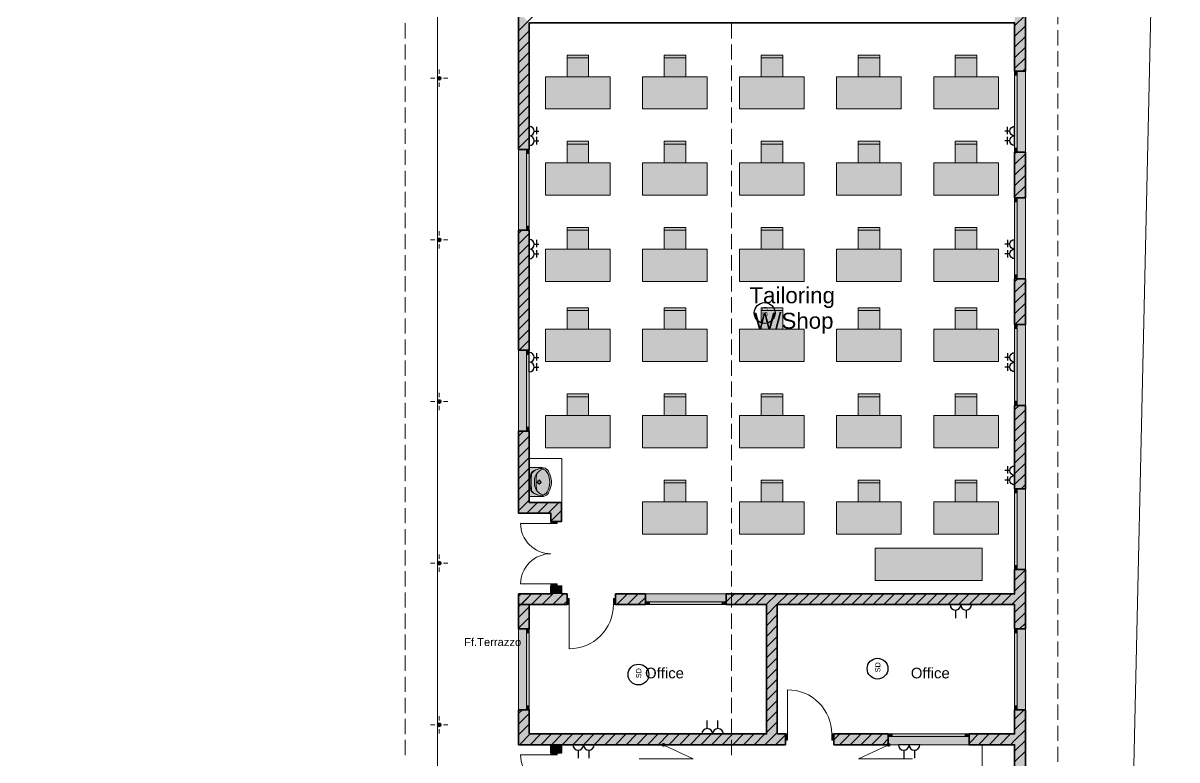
# Model space of a CAD drawing. Header units: millimetres. Extents: x -434067 to 834715, y -524312 to 693139.
# Drawn here: x 222497 to 243894, y 271187 to 284863 of the extents above; entities that cross this region are included whole.
import ezdxf

# ---------------------------------------------------------------- set-up
doc = ezdxf.new("R2010")
doc.units = ezdxf.units.MM
doc.layers.get('0').update_dxf_attribs({"color": 120})
for name, color, linetype in [('Labels', 7, 'Continuous'), ('lights', 1, 'Continuous'), ('PDF_2D Drafting - General', 7, 'Continuous')]:
    doc.layers.add(name, color=color, linetype=linetype)
for name, color, linetype, true_color in [('PDF_Annotation - Label', 7, 'Continuous', 0x80c2ff), ('PDF_Geometry', 7, 'Continuous', 0xff6600), ('PDF_Interior$-$Furniture$', 7, 'Continuous', 0x6a6a6a), ('PDF_Shell - Roof', 7, 'Continuous', 0xbf8080), ('PDF_Structural - Bearing', 7, 'Continuous', 0xffffff)]:
    doc.layers.add(name, color=color, linetype=linetype, true_color=true_color)
doc.styles.add('PDF Arial-BoldMT', font='arial.ttf')
doc.styles.add('PDF ArialMT', font='arial.ttf')
doc.styles.get("Standard").update_dxf_attribs({"font": 'arial.ttf'})

# ---------------------------------------------------------------- blocks, each defined once
blk = doc.blocks.new('SCKT')
at = {"layer": 'PDF_Geometry', "color": 1, "lineweight": 25}
for points in [[(-4, -604), (-4, 597)], [(298, 295), (594, 295)], [(446, 570), (446, 110)], [(298, -303), (594, -303)], [(399, -123), (399, -123)], [(446, -59), (446, -525)]]:
    blk.add_lwpolyline(points, dxfattribs=at)
blk.add_lwpolyline([(0, -598, 1), (0, 0, 1), (0, 598)], format="xyb", dxfattribs=at)
blk = doc.blocks.new('socket')
at = {"layer": 'lights'}
for p, q in [((-100, 100), (-252, 100)), ((0, -198), (0, 200)), ((-100, -98), (-250, -98))]:
    blk.add_line(p, q, dxfattribs=at)
for centre in [(0, 100), (0, -98)]:
    blk.add_arc(centre, 100, 90, 270, dxfattribs=at)
blk = doc.blocks.new('SD')
blk.add_circle((-8, 5), 100)
at = {"insert": (-43, 28), "char_height": 50, "attachment_point": 1}
blk.add_mtext_dynamic_manual_height_columns('SD', width=168.26, gutter_width=12.5, heights=[2.5], dxfattribs=at)

msp = doc.modelspace()

# ---------------------------------------------------------------- hatches: boundary and pattern name
at = {"layer": 'PDF_Interior$-$Furniture$', "true_color": 0xffffff, "transparency": 33554559}
msp.add_hatch(color=7, dxfattribs=at).paths.add_polyline_path([(232112, 276074), (232120, 276074), (232128, 276074), (232144, 276076), (232160, 276080), (232175, 276086), (232189, 276093), (232202, 276103), (232215, 276113), (232225, 276125), (232238, 276142), (232249, 276161), (232257, 276180), (232266, 276200), (232274, 276223), (232279, 276241), (232284, 276262), (232288, 276282), (232291, 276304), (232293, 276325), (232294, 276344), (232293, 276363), (232291, 276384), (232288, 276405), (232284, 276426), (232279, 276447), (232272, 276468), (232266, 276487), (232257, 276507), (232249, 276527), (232238, 276545), (232225, 276562), (232215, 276574), (232202, 276585), (232189, 276594), (232175, 276602), (232160, 276607), (232144, 276611), (232128, 276614), (232112, 276614), (231884, 276614), (231884, 276074)])
at = {"layer": 'PDF_Structural - Bearing', "transparency": 33554559}
for color, points in [(7, [(240883, 283968), (240883, 285967), (240933, 285967), (241083, 285967), (241083, 283968), (240933, 283968)]), (7, [(231884, 284868), (231884, 282518), (231834, 282518), (231684, 282518), (231684, 285068)]), (256, [(240883, 282468), (240883, 283968), (240933, 283968), (241083, 283968), (241083, 282468), (240933, 282468)]), (256, [(231884, 281018), (231834, 281018), (231684, 281018), (231684, 282518), (231834, 282518), (231884, 282518)]), (7, [(240883, 281618), (240883, 282468), (240933, 282468), (241083, 282468), (241083, 281618), (240933, 281618)]), (256, [(240883, 280118), (240883, 281618), (240933, 281618), (241083, 281618), (241083, 280118), (240933, 280118)]), (7, [(231684, 278789), (231684, 281018), (231834, 281018), (231884, 281018), (231884, 278789), (231834, 278789)]), (7, [(240883, 279268), (240883, 280118), (240933, 280118), (241083, 280118), (241083, 279268), (240933, 279268)]), (256, [(240883, 277768), (240883, 279268), (240933, 279268), (241083, 279268), (241083, 277768), (240933, 277768)]), (256, [(231884, 277289), (231834, 277289), (231684, 277289), (231684, 278789), (231834, 278789), (231884, 278789)]), (7, [(240883, 276219), (240883, 277768), (240933, 277768), (241083, 277768), (241083, 276219), (240933, 276219)]), (7, [(231684, 275764), (231684, 277289), (231834, 277289), (231884, 277289), (231884, 275964)]), (256, [(240883, 274719), (240883, 276219), (240933, 276219), (241083, 276219), (241083, 274719), (240933, 274719)]), (7, [(232484, 275964), (232484, 275614), (232399, 275614), (232284, 275614), (232284, 275764)]), (7, [(240883, 273619), (240883, 274719), (240933, 274719), (241083, 274719), (241083, 273619), (240933, 273619)]), (7, [(232399, 274414), (232484, 274414), (232484, 274269), (232284, 274269), (232284, 274414)]), (7, [(231684, 274269), (232584, 274269), (232584, 274184), (232584, 274069), (231884, 274069)]), (7, [(231884, 274069), (231884, 273619), (231834, 273619), (231684, 273619), (231684, 274269)]), (7, [(233484, 274269), (234039, 274269), (234039, 274119), (234039, 274069), (233484, 274069), (233484, 274184)]), (256, [(234039, 274069), (234039, 274119), (234039, 274269), (235538, 274269), (235538, 274119), (235538, 274069)]), (7, [(240883, 274269), (240883, 274069), (235538, 274069), (235538, 274119), (235538, 274269)]), (256, [(231884, 272119), (231834, 272119), (231684, 272119), (231684, 273619), (231834, 273619), (231884, 273619)]), (256, [(240883, 272119), (240883, 273619), (240933, 273619), (241083, 273619), (241083, 272119), (240933, 272119)]), (7, [(231684, 271469), (231684, 272119), (231834, 272119), (231884, 272119), (231884, 271669)]), (7, [(240883, 270569), (240883, 272119), (240933, 272119), (241083, 272119), (241083, 270569), (240933, 270569)]), (7, [(231684, 271469), (231884, 271669), (236633, 271669), (236633, 271554), (236633, 271469)]), (7, [(238540, 271669), (238540, 271619), (238540, 271469), (237533, 271469), (237533, 271554), (237533, 271669)]), (256, [(238540, 271669), (240040, 271669), (240040, 271619), (240040, 271469), (238540, 271469), (238540, 271619)]), (7, [(240040, 271619), (240040, 271669), (240883, 271669), (240883, 271469), (240040, 271469)]), (7, [(232484, 271469), (232484, 271319), (232399, 271319), (232284, 271319), (232284, 271469)])]:
    msp.add_hatch(color=color, dxfattribs=at).paths.add_polyline_path(points)
at = {"layer": 'PDF_Structural - Bearing', "true_color": 0xdad1ae, "transparency": 33554559}
for points in [[(230184, 283838), (230193, 283859), (230214, 283868), (230235, 283859), (230244, 283838), (230235, 283817), (230214, 283808), (230193, 283817)], [(230184, 280838), (230193, 280859), (230214, 280868), (230235, 280859), (230244, 280838), (230235, 280817), (230214, 280808), (230193, 280817)], [(230184, 277838), (230193, 277860), (230214, 277868), (230235, 277860), (230244, 277838), (230235, 277817), (230214, 277808), (230193, 277817)], [(230184, 274839), (230193, 274860), (230214, 274869), (230235, 274860), (230244, 274839), (230235, 274818), (230214, 274809), (230193, 274818)], [(230184, 271839), (230193, 271860), (230214, 271869), (230235, 271860), (230244, 271839), (230235, 271818), (230214, 271809), (230193, 271818)]]:
    msp.add_hatch(color=9, dxfattribs=at).paths.add_polyline_path(points)

# ---------------------------------------------------------------- linework, layer by layer
at = {"layer": 'PDF_2D Drafting - General', "color": 8, "lineweight": 15, "true_color": 0x7f7f7f}
for points in [[(142093, 226003), (142712, 308394), (243894, 306536), (242082, 226003)], [(231684, 295866), (230184, 295866), (230184, 263470), (228984, 263470), (228984, 260670)], [(232485, 275964), (232485, 276784), (231885, 276784)], [(240283, 263470), (240283, 271469)]]:
    msp.add_lwpolyline(points, dxfattribs=at)
at = {"layer": 'PDF_Annotation - Label', "lineweight": 18}
for points in [[(234392, 271458), (234923, 271207), (233923, 271207)], [(238523, 271458), (237992, 271207), (238992, 271207)]]:
    msp.add_lwpolyline(points, dxfattribs=at)
at = {"layer": 'PDF_Annotation - Label', "color": 161, "lineweight": 25, "true_color": 0x40a5ff}
for centre in [(234370, 271469), (238545, 271469)]:
    msp.add_circle(centre, 25, dxfattribs=at)
at = {"layer": 'PDF_Annotation - Label', "color": 7, "lineweight": 0}
for centre in [(234370, 271469), (238545, 271469)]:
    msp.add_circle(centre, 25, dxfattribs=at)
at = {"layer": 'PDF_Interior$-$Furniture$', "color": 104, "lineweight": 20, "true_color": 0x029e21}
for points in [[(232984, 283868), (232584, 283868), (232584, 284268), (232984, 284268)], [(234784, 283868), (234384, 283868), (234384, 284268), (234784, 284268)], [(236583, 283868), (236183, 283868), (236183, 284268), (236583, 284268)], [(238383, 283868), (237983, 283868), (237983, 284268), (238383, 284268)], [(240183, 283868), (239783, 283868), (239783, 284268), (240183, 284268)], [(232184, 283868), (233384, 283868), (233384, 283268), (232184, 283268)], [(233984, 283868), (235184, 283868), (235184, 283268), (233984, 283268)], [(235784, 283868), (236983, 283868), (236983, 283268), (235784, 283268)], [(237583, 283868), (238783, 283868), (238783, 283268), (237583, 283268)], [(239383, 283868), (240583, 283868), (240583, 283268), (239383, 283268)], [(232984, 282268), (232584, 282268), (232584, 282668), (232984, 282668)], [(234784, 282268), (234384, 282268), (234384, 282668), (234784, 282668)], [(236583, 282268), (236183, 282268), (236183, 282668), (236583, 282668)], [(238383, 282268), (237983, 282268), (237983, 282668), (238383, 282668)], [(240183, 282268), (239783, 282268), (239783, 282668), (240183, 282668)], [(232184, 282268), (233384, 282268), (233384, 281668), (232184, 281668)], [(233984, 282268), (235184, 282268), (235184, 281668), (233984, 281668)], [(235784, 282268), (236983, 282268), (236983, 281668), (235784, 281668)], [(237583, 282268), (238783, 282268), (238783, 281668), (237583, 281668)], [(239383, 282268), (240583, 282268), (240583, 281668), (239383, 281668)], [(232984, 280668), (232584, 280668), (232584, 281068), (232984, 281068)], [(234784, 280668), (234384, 280668), (234384, 281068), (234784, 281068)], [(236583, 280668), (236183, 280668), (236183, 281068), (236583, 281068)], [(238383, 280668), (237983, 280668), (237983, 281068), (238383, 281068)], [(240183, 280668), (239783, 280668), (239783, 281068), (240183, 281068)], [(232184, 280668), (233384, 280668), (233384, 280068), (232184, 280068)], [(233984, 280668), (235184, 280668), (235184, 280068), (233984, 280068)], [(235784, 280668), (236983, 280668), (236983, 280068), (235784, 280068)], [(237583, 280668), (238783, 280668), (238783, 280068), (237583, 280068)], [(239383, 280668), (240583, 280668), (240583, 280068), (239383, 280068)], [(232984, 279179), (232584, 279179), (232584, 279579), (232984, 279579)], [(234784, 279179), (234384, 279179), (234384, 279579), (234784, 279579)], [(236583, 279179), (236183, 279179), (236183, 279579), (236583, 279579)], [(238383, 279179), (237983, 279179), (237983, 279579), (238383, 279579)], [(240183, 279179), (239783, 279179), (239783, 279579), (240183, 279579)], [(232184, 279179), (233384, 279179), (233384, 278579), (232184, 278579)], [(233984, 279179), (235184, 279179), (235184, 278579), (233984, 278579)], [(235784, 279179), (236983, 279179), (236983, 278579), (235784, 278579)], [(237583, 279179), (238783, 279179), (238783, 278579), (237583, 278579)], [(239383, 279179), (240583, 279179), (240583, 278579), (239383, 278579)], [(232984, 277579), (232584, 277579), (232584, 277979), (232984, 277979)], [(234784, 277579), (234384, 277579), (234384, 277979), (234784, 277979)], [(236583, 277579), (236183, 277579), (236183, 277979), (236583, 277979)], [(238383, 277579), (237983, 277579), (237983, 277979), (238383, 277979)], [(240183, 277579), (239783, 277579), (239783, 277979), (240183, 277979)], [(232184, 277579), (233384, 277579), (233384, 276979), (232184, 276979)], [(233984, 277579), (235184, 277579), (235184, 276979), (233984, 276979)], [(235784, 277579), (236983, 277579), (236983, 276979), (235784, 276979)], [(237583, 277579), (238783, 277579), (238783, 276979), (237583, 276979)], [(239383, 277579), (240583, 277579), (240583, 276979), (239383, 276979)], [(234784, 275979), (234384, 275979), (234384, 276379), (234784, 276379)], [(236583, 275979), (236183, 275979), (236183, 276379), (236583, 276379)], [(238383, 275979), (237983, 275979), (237983, 276379), (238383, 276379)], [(240183, 275979), (239783, 275979), (239783, 276379), (240183, 276379)], [(233984, 275979), (235184, 275979), (235184, 275379), (233984, 275379)], [(235784, 275979), (236983, 275979), (236983, 275379), (235784, 275379)], [(237583, 275979), (238783, 275979), (238783, 275379), (237583, 275379)], [(239383, 275979), (240583, 275979), (240583, 275379), (239383, 275379)], [(238301, 274519), (238301, 275118), (240283, 275118), (240283, 274519)]]:
    msp.add_lwpolyline(points, close=True, dxfattribs=at)
for points in [[(232984, 284218), (232584, 284218)], [(234784, 284218), (234384, 284218)], [(236583, 284218), (236183, 284218)], [(238383, 284218), (237983, 284218)], [(240183, 284218), (239783, 284218)], [(232984, 282618), (232584, 282618)], [(234784, 282618), (234384, 282618)], [(236583, 282618), (236183, 282618)], [(238383, 282618), (237983, 282618)], [(240183, 282618), (239783, 282618)], [(232984, 281018), (232584, 281018)], [(234784, 281018), (234384, 281018)], [(236583, 281018), (236183, 281018)], [(238383, 281018), (237983, 281018)], [(240183, 281018), (239783, 281018)], [(232984, 279529), (232584, 279529)], [(234784, 279529), (234384, 279529)], [(236583, 279529), (236183, 279529)], [(238383, 279529), (237983, 279529)], [(240183, 279529), (239783, 279529)], [(232984, 277929), (232584, 277929)], [(234784, 277929), (234384, 277929)], [(236583, 277929), (236183, 277929)], [(238383, 277929), (237983, 277929)], [(240183, 277929), (239783, 277929)], [(234784, 276329), (234384, 276329)], [(236583, 276329), (236183, 276329)], [(238383, 276329), (237983, 276329)], [(240183, 276329), (239783, 276329)]]:
    msp.add_lwpolyline(points, dxfattribs=at)
at = {"layer": 'PDF_Interior$-$Furniture$', "lineweight": 20}
for points in [[(232112, 276074), (231884, 276074), (231884, 276614), (232112, 276614)], [(231884, 276429), (231884, 276259)], [(232022, 276344), (232051, 276344)], [(232067, 276389), (232067, 276360)], [(232067, 276327), (232067, 276298)], [(232084, 276344), (232113, 276344)]]:
    msp.add_lwpolyline(points, dxfattribs=at)
for points in [[(231895, 276338, 0.054768), (231911, 276190, 0.166691), (231927, 276165, 0.173591), (232142, 276088, -0.183131), (231942, 276164, -0.175525), (231927, 276192, -0.032504), (231916, 276344, -0.033343), (231927, 276496, -0.177986), (231942, 276524, -0.182388), (232144, 276600, 0.172926), (231927, 276523, 0.17004), (231912, 276498, 0.055953), (231895, 276349)], [(232126, 276581, 0.157603), (232013, 276487, 0.136832), (231978, 276363, 0.018208), (231979, 276344, 0.018208), (231978, 276324, 0.136834), (232013, 276200, 0.156998), (232126, 276107)], [(232021, 276495, 0.038303), (232010, 276344, 0.039065), (232021, 276193)], [(232118, 276074, 0.226618), (232225, 276125, 0.048234), (232249, 276161, 0.097124), (232293, 276325, 0.018671), (232294, 276344, 0.018671), (232293, 276363, 0.097123), (232249, 276527, 0.049721), (232225, 276562, 0.227505), (232118, 276614)], [(232132, 276107, 0.219494), (232193, 276135, 0.129368), (232255, 276270, 0.060231), (232264, 276344, 0.060107), (232255, 276418, 0.12936), (232193, 276553, 0.218079), (232132, 276581)]]:
    msp.add_lwpolyline(points, format="xyb", dxfattribs=at)
for radius in [34.9, 25]:
    msp.add_circle((232067, 276344), radius, dxfattribs=at)
for points in [[(232112, 276614), (232114, 276614), (232116, 276614), (232118, 276614)], [(232126, 276581), (232128, 276581), (232130, 276581), (232132, 276581)], [(232142, 276600), (232144, 276600), (232146, 276600), (232148, 276600)], [(232144, 276600), (232145, 276600), (232146, 276600), (232148, 276600)], [(231895, 276344), (231895, 276345), (231895, 276347), (231895, 276349)], [(231895, 276338), (231895, 276340), (231895, 276342), (231895, 276344)], [(232118, 276074), (232116, 276074), (232114, 276074), (232112, 276074)], [(232132, 276107), (232130, 276107), (232128, 276107), (232126, 276107)], [(232147, 276088), (232146, 276088), (232144, 276088), (232142, 276088)], [(232147, 276088), (232146, 276088), (232145, 276088), (232144, 276088)]]:
    msp.add_open_spline(points, degree=3, dxfattribs=at)
at = {"layer": 'PDF_Interior$-$Furniture$', "color": 7, "lineweight": 0, "true_color": 0xffffff, "transparency": 33554559}
for points in [[(232984, 283868), (232584, 283868), (232984, 284268), (232584, 284268)], [(234784, 283868), (234384, 283868), (234784, 284268), (234384, 284268)], [(236583, 283868), (236183, 283868), (236583, 284268), (236183, 284268)], [(238383, 283868), (237983, 283868), (238383, 284268), (237983, 284268)], [(240183, 283868), (239783, 283868), (240183, 284268), (239783, 284268)], [(232184, 283868), (233384, 283868), (232184, 283268), (233384, 283268)], [(233984, 283868), (235184, 283868), (233984, 283268), (235184, 283268)], [(235783, 283868), (236983, 283868), (235783, 283268), (236983, 283268)], [(237583, 283868), (238783, 283868), (237583, 283268), (238783, 283268)], [(239383, 283868), (240583, 283868), (239383, 283268), (240583, 283268)], [(232984, 282268), (232584, 282268), (232984, 282668), (232584, 282668)], [(234784, 282268), (234384, 282268), (234784, 282668), (234384, 282668)], [(236583, 282268), (236183, 282268), (236583, 282668), (236183, 282668)], [(238383, 282268), (237983, 282268), (238383, 282668), (237983, 282668)], [(240183, 282268), (239783, 282268), (240183, 282668), (239783, 282668)], [(232184, 282268), (233384, 282268), (232184, 281668), (233384, 281668)], [(233984, 282268), (235184, 282268), (233984, 281668), (235184, 281668)], [(235783, 282268), (236983, 282268), (235783, 281668), (236983, 281668)], [(237583, 282268), (238783, 282268), (237583, 281668), (238783, 281668)], [(239383, 282268), (240583, 282268), (239383, 281668), (240583, 281668)], [(232984, 280668), (232584, 280668), (232984, 281068), (232584, 281068)], [(234784, 280668), (234384, 280668), (234784, 281068), (234384, 281068)], [(236583, 280668), (236183, 280668), (236583, 281068), (236183, 281068)], [(238383, 280668), (237983, 280668), (238383, 281068), (237983, 281068)], [(240183, 280668), (239783, 280668), (240183, 281068), (239783, 281068)], [(232184, 280668), (233384, 280668), (232184, 280068), (233384, 280068)], [(233984, 280668), (235184, 280668), (233984, 280068), (235184, 280068)], [(235783, 280668), (236983, 280668), (235783, 280068), (236983, 280068)], [(237583, 280668), (238783, 280668), (237583, 280068), (238783, 280068)], [(239383, 280668), (240583, 280668), (239383, 280068), (240583, 280068)], [(232984, 279179), (232584, 279179), (232984, 279579), (232584, 279579)], [(234784, 279179), (234384, 279179), (234784, 279579), (234384, 279579)], [(236583, 279179), (236183, 279179), (236583, 279579), (236183, 279579)], [(238383, 279179), (237983, 279179), (238383, 279579), (237983, 279579)], [(240183, 279179), (239783, 279179), (240183, 279579), (239783, 279579)], [(232184, 279179), (233384, 279179), (232184, 278579), (233384, 278579)], [(233984, 279179), (235184, 279179), (233984, 278579), (235184, 278579)], [(235783, 279179), (236983, 279179), (235783, 278579), (236983, 278579)], [(237583, 279179), (238783, 279179), (237583, 278579), (238783, 278579)], [(239383, 279179), (240583, 279179), (239383, 278579), (240583, 278579)], [(232984, 277579), (232584, 277579), (232984, 277979), (232584, 277979)], [(234784, 277579), (234384, 277579), (234784, 277979), (234384, 277979)], [(236583, 277579), (236183, 277579), (236583, 277979), (236183, 277979)], [(238383, 277579), (237983, 277579), (238383, 277979), (237983, 277979)], [(240183, 277579), (239783, 277579), (240183, 277979), (239783, 277979)], [(232184, 277579), (233384, 277579), (232184, 276979), (233384, 276979)], [(233984, 277579), (235184, 277579), (233984, 276979), (235184, 276979)], [(235783, 277579), (236983, 277579), (235783, 276979), (236983, 276979)], [(237583, 277579), (238783, 277579), (237583, 276979), (238783, 276979)], [(239383, 277579), (240583, 277579), (239383, 276979), (240583, 276979)], [(234784, 275979), (234384, 275979), (234784, 276379), (234384, 276379)], [(236583, 275979), (236183, 275979), (236583, 276379), (236183, 276379)], [(238383, 275979), (237983, 275979), (238383, 276379), (237983, 276379)], [(240183, 275979), (239783, 275979), (240183, 276379), (239783, 276379)], [(233984, 275979), (235184, 275979), (233984, 275379), (235184, 275379)], [(235783, 275979), (236983, 275979), (235783, 275379), (236983, 275379)], [(237583, 275979), (238783, 275979), (237583, 275379), (238783, 275379)], [(239383, 275979), (240583, 275979), (239383, 275379), (240583, 275379)], [(238301, 274519), (238301, 275118), (240283, 274519), (240283, 275118)]]:
    msp.add_solid(points, dxfattribs=at)
at = {"layer": 'PDF_Shell - Roof', "lineweight": 13}
for points in [[(241683, 285122), (241683, 284840)], [(229584, 284576), (229584, 284858)], [(235634, 284576), (235634, 284858)], [(241683, 284731), (241683, 284449)], [(229584, 284185), (229584, 284467)], [(235634, 284185), (235634, 284467)], [(241683, 284340), (241683, 284058)], [(229584, 283794), (229584, 284076)], [(235634, 283794), (235634, 284076)], [(241683, 283949), (241683, 283666)], [(229584, 283403), (229584, 283685)], [(235634, 283403), (235634, 283685)], [(241683, 283557), (241683, 283275)], [(229584, 283011), (229584, 283294)], [(235634, 283011), (235634, 283294)], [(241683, 283166), (241683, 282884)], [(229584, 282620), (229584, 282902)], [(235634, 282620), (235634, 282902)], [(241683, 282775), (241683, 282493)], [(229584, 282229), (229584, 282511)], [(235634, 282229), (235634, 282511)], [(241683, 282384), (241683, 282102)], [(229584, 281838), (229584, 282120)], [(235634, 281838), (235634, 282120)], [(241683, 281993), (241683, 281711)], [(229584, 281447), (229584, 281729)], [(235634, 281447), (235634, 281729)], [(241683, 281602), (241683, 281319)], [(229584, 281056), (229584, 281338)], [(235634, 281056), (235634, 281338)], [(241683, 281210), (241683, 280928)], [(229584, 280664), (229584, 280947)], [(235634, 280664), (235634, 280947)], [(241683, 280819), (241683, 280537)], [(229584, 280273), (229584, 280555)], [(235634, 280273), (235634, 280555)], [(241683, 280428), (241683, 280146)], [(229584, 279882), (229584, 280164)], [(235634, 279882), (235634, 280164)], [(241683, 280037), (241683, 279755)], [(229584, 279491), (229584, 279773)], [(235634, 279491), (235634, 279773)], [(241683, 279646), (241683, 279363)], [(229584, 279100), (229584, 279382)], [(235634, 279100), (235634, 279382)], [(241683, 279254), (241683, 278972)], [(229584, 278708), (229584, 278991)], [(235634, 278708), (235634, 278991)], [(241683, 278863), (241683, 278581)], [(229584, 278317), (229584, 278599)], [(235634, 278317), (235634, 278599)], [(241683, 278472), (241683, 278190)], [(229584, 277926), (229584, 278208)], [(235634, 277926), (235634, 278208)], [(241683, 278081), (241683, 277799)], [(229584, 277535), (229584, 277817)], [(235634, 277535), (235634, 277817)], [(241683, 277690), (241683, 277408)], [(229584, 277144), (229584, 277426)], [(235634, 277144), (235634, 277426)], [(241683, 277299), (241683, 277016)], [(229584, 276753), (229584, 277035)], [(235634, 276753), (235634, 277035)], [(241683, 276907), (241683, 276625)], [(229584, 276361), (229584, 276644)], [(235634, 276361), (235634, 276644)], [(241683, 276516), (241683, 276234)], [(229584, 275970), (229584, 276252)], [(235634, 275970), (235634, 276252)], [(241683, 276125), (241683, 275843)], [(229584, 275579), (229584, 275861)], [(235634, 275579), (235634, 275861)], [(241683, 275734), (241683, 275452)], [(229584, 275188), (229584, 275470)], [(235634, 275188), (235634, 275470)], [(241683, 275343), (241683, 275060)], [(229584, 274797), (229584, 275079)], [(235634, 274797), (235634, 275079)], [(241683, 274951), (241683, 274669)], [(229584, 274405), (229584, 274688)], [(235634, 274405), (235634, 274688)], [(241683, 274560), (241683, 274278)], [(229584, 274014), (229584, 274296)], [(235634, 274014), (235634, 274296)], [(241683, 274169), (241683, 273887)], [(229584, 273623), (229584, 273905)], [(235634, 273623), (235634, 273905)], [(241683, 273778), (241683, 273496)], [(229584, 273232), (229584, 273514)], [(235634, 273232), (235634, 273514)], [(241683, 273387), (241683, 273105)], [(229584, 272841), (229584, 273123)], [(235634, 272841), (235634, 273123)], [(241683, 272996), (241683, 272713)], [(229584, 272450), (229584, 272732)], [(235634, 272450), (235634, 272732)], [(241683, 272604), (241683, 272322)], [(229584, 272058), (229584, 272340)], [(235634, 272058), (235634, 272340)], [(241683, 272213), (241683, 271931)], [(229584, 271667), (229584, 271949)], [(235634, 271667), (235634, 271949)], [(241683, 271822), (241683, 271540)], [(229584, 271276), (229584, 271558)], [(235634, 271276), (235634, 271558)], [(241683, 271431), (241683, 271149)]]:
    msp.add_lwpolyline(points, dxfattribs=at)
at = {"layer": 'PDF_Structural - Bearing', "color": 7, "lineweight": 35}
for points in [[(231834, 285268), (231884, 285268), (231884, 285068), (240883, 285068), (240883, 285967), (240933, 285967), (241083, 285967), (241083, 283968), (240933, 283968), (240883, 283968), (240883, 284868), (231884, 284868), (231884, 282518), (231834, 282518)], [(231884, 282518), (231834, 282518), (231684, 282518), (231684, 285068), (231684, 285268), (231834, 285268), (231884, 285268)], [(240883, 283968), (240933, 283968)], [(240883, 282468), (240933, 282468)], [(240883, 281618), (240933, 281618)], [(231884, 281018), (231834, 281018)], [(240883, 280118), (240933, 280118)], [(240883, 279268), (240933, 279268)], [(231884, 278789), (231834, 278789)], [(240883, 277768), (240933, 277768)], [(231884, 277289), (231834, 277289)], [(240883, 276219), (240933, 276219)], [(232284, 275614), (232284, 275651), (232284, 275614), (232399, 275614), (232484, 275614), (232484, 275651), (232484, 275614)], [(231884, 272119), (231834, 272119), (231684, 272119), (231684, 271469), (236633, 271469), (236633, 271554), (236633, 271669), (236483, 271669), (236483, 274069), (240883, 274069), (240883, 273619), (240933, 273619), (241083, 273619), (241083, 274719), (240933, 274719), (240883, 274719), (240883, 274269), (235538, 274269), (235538, 274119), (235538, 274069), (236283, 274069), (236283, 271669), (231884, 271669), (231884, 272119), (231834, 272119)], [(240883, 274719), (240933, 274719)], [(232284, 274414), (232284, 274377), (232284, 274414), (232399, 274414), (232484, 274414), (232484, 274377), (232484, 274414)], [(232284, 274269), (231684, 274269)], [(232584, 274069), (232547, 274069), (232584, 274069), (232584, 274184), (232584, 274269), (232547, 274269), (232584, 274269)], [(233484, 274069), (233484, 274184), (233484, 274069), (233521, 274069), (233484, 274069), (234039, 274069), (234039, 274119), (234039, 274269), (233484, 274269), (233484, 274184), (233484, 274269), (233521, 274269), (233484, 274269)], [(234039, 274069), (234039, 274119)], [(235538, 274069), (235538, 274119)], [(231684, 274069), (232484, 274069)], [(231884, 273619), (231834, 273619)], [(240883, 273619), (240933, 273619)], [(240883, 272119), (240933, 272119)], [(236633, 271669), (236596, 271669), (236633, 271669), (236633, 271554), (236633, 271469), (236596, 271469), (236633, 271469)], [(237533, 271669), (237533, 271554), (237533, 271669), (237570, 271669), (237533, 271669), (238540, 271669), (238540, 271619), (238540, 271469), (237533, 271469), (237533, 271554), (237533, 271469), (237570, 271469), (237533, 271469)], [(238540, 271669), (238540, 271619)], [(240040, 271669), (240040, 271619)], [(232484, 271319), (232399, 271319), (232484, 271319), (232484, 271356), (232484, 271319), (232484, 271469), (232284, 271469), (232284, 271319), (232399, 271319), (232284, 271319), (232284, 271356), (232284, 271319)]]:
    msp.add_lwpolyline(points, dxfattribs=at)
at = {"layer": 'PDF_Structural - Bearing', "lineweight": 0}
for points in [[(232035, 285068), (231859, 284892), (231684, 284717)], [(241083, 285010), (240883, 284810)], [(241083, 284812), (240883, 284612)], [(231884, 284719), (231684, 284519)], [(241083, 284614), (240883, 284414)], [(231884, 284521), (231684, 284321)], [(241083, 284416), (240883, 284216)], [(231884, 284323), (231684, 284123)], [(241083, 284218), (240883, 284018)], [(231884, 284125), (231684, 283925)], [(241083, 284020), (241031, 283968)], [(231884, 283927), (231684, 283727)], [(231884, 283729), (231684, 283529)], [(231884, 283531), (231684, 283331)], [(231884, 283333), (231684, 283133)], [(231884, 283135), (231684, 282935)], [(231884, 282937), (231684, 282737)], [(231884, 282739), (231684, 282539)], [(231884, 282541), (231861, 282518)], [(240917, 282468), (240883, 282434)], [(241083, 282436), (240883, 282236)], [(241083, 282238), (240883, 282038)], [(241083, 282040), (240883, 281840)], [(241083, 281842), (240883, 281642)], [(241083, 281644), (241057, 281618)], [(231746, 281018), (231684, 280956)], [(231884, 280957), (231684, 280757)], [(231884, 280759), (231684, 280559)], [(231884, 280562), (231684, 280362)], [(231884, 280364), (231684, 280164)], [(231884, 280166), (231684, 279966)], [(240943, 280118), (240883, 280058)], [(231884, 279968), (231684, 279768)], [(241083, 280060), (240883, 279860)], [(231884, 279770), (231684, 279570)], [(241083, 279862), (240883, 279662)], [(241083, 279664), (240883, 279464)], [(231884, 279572), (231684, 279372)], [(241083, 279466), (240885, 279268)], [(231884, 279374), (231684, 279174)], [(231884, 279176), (231684, 278976)], [(231884, 278978), (231695, 278789)], [(240969, 277768), (240883, 277683)], [(241083, 277685), (240883, 277485)], [(241083, 277487), (240883, 277287)], [(231779, 277289), (231684, 277194)], [(231884, 277196), (231684, 276996)], [(241083, 277289), (240883, 277089)], [(231884, 276998), (231684, 276798)], [(241083, 277091), (240883, 276891)], [(241083, 276893), (240883, 276693)], [(231884, 276800), (231684, 276600)], [(241083, 276695), (240883, 276495)], [(231884, 276602), (231684, 276402)], [(241083, 276497), (240883, 276297)], [(231884, 276404), (231684, 276204)], [(241083, 276299), (241003, 276219)], [(231884, 276206), (231684, 276006)], [(231884, 276008), (231684, 275808)], [(232038, 275964), (231838, 275764)], [(232236, 275964), (232036, 275764)], [(232434, 275964), (232234, 275764)], [(232484, 275816), (232284, 275616)], [(232484, 275618), (232480, 275614)], [(240889, 274719), (240883, 274713)], [(241083, 274715), (240883, 274515)], [(232468, 274414), (232322, 274269), (232122, 274069), (232303, 274250)], [(241083, 274319), (240883, 274119), (240833, 274069)], [(241083, 274517), (240883, 274317)], [(231726, 274069), (231926, 274269), (231805, 274148), (231684, 274027)], [(232520, 274269), (232320, 274069), (232402, 274151)], [(232584, 274135), (232518, 274069)], [(233510, 274269), (233484, 274243)], [(233708, 274269), (233508, 274069)], [(233906, 274269), (233706, 274069)], [(234039, 274204), (233904, 274069)], [(235687, 274269), (235538, 274120)], [(235885, 274269), (235686, 274069)], [(236083, 274269), (235884, 274069)], [(236282, 274269), (236082, 274069)], [(236479, 274269), (236279, 274069)], [(236677, 274269), (236477, 274069), (236283, 273875)], [(236875, 274269), (236675, 274069)], [(237073, 274269), (236873, 274069)], [(237271, 274269), (237071, 274069)], [(237469, 274269), (237269, 274069)], [(237667, 274269), (237467, 274069)], [(237865, 274269), (237665, 274069)], [(238063, 274269), (237863, 274069)], [(238261, 274269), (238061, 274069)], [(238459, 274269), (238259, 274069)], [(238657, 274269), (238457, 274069)], [(238855, 274269), (238655, 274069)], [(239053, 274269), (238853, 274069)], [(239251, 274269), (239051, 274069)], [(239449, 274269), (239249, 274069)], [(239647, 274269), (239447, 274069)], [(239845, 274269), (239645, 274069)], [(240043, 274269), (239843, 274069)], [(240241, 274269), (240041, 274069)], [(240439, 274269), (240239, 274069)], [(240637, 274269), (240437, 274069)], [(240835, 274269), (240635, 274069)], [(241083, 274121), (240883, 273921)], [(231884, 274029), (231684, 273829)], [(241083, 273923), (240883, 273723)], [(231884, 273831), (231684, 273631)], [(236283, 273677), (236483, 273877)], [(236283, 273479), (236483, 273679)], [(241083, 273725), (240977, 273619)], [(231884, 273633), (231870, 273619)], [(236283, 273281), (236483, 273481)], [(236283, 273083), (236483, 273283)], [(236283, 272885), (236483, 273085)], [(236283, 272687), (236483, 272887)], [(236283, 272489), (236483, 272689)], [(236283, 272291), (236483, 272491)], [(236283, 272093), (236483, 272293)], [(231756, 272119), (231684, 272047)], [(231884, 272049), (231684, 271849)], [(236283, 271895), (236483, 272095)], [(241061, 272119), (240883, 271942)], [(231884, 271851), (231684, 271651)], [(236283, 271697), (236483, 271897)], [(241083, 271944), (240883, 271744)], [(231900, 271669), (231700, 271469)], [(232098, 271669), (231898, 271469)], [(232296, 271669), (232096, 271469)], [(232494, 271669), (232294, 271469), (232284, 271459)], [(232692, 271669), (232492, 271469)], [(232890, 271669), (232690, 271469)], [(233088, 271669), (232888, 271469)], [(233286, 271669), (233086, 271469)], [(233484, 271669), (233284, 271469)], [(233682, 271669), (233482, 271469)], [(233880, 271669), (233680, 271469)], [(234078, 271669), (233878, 271469)], [(234276, 271669), (234076, 271469)], [(234474, 271669), (234274, 271469)], [(234672, 271669), (234472, 271469)], [(234870, 271669), (234670, 271469)], [(235068, 271669), (234868, 271469)], [(235265, 271669), (235065, 271469)], [(235463, 271669), (235263, 271469)], [(235661, 271669), (235461, 271469)], [(235859, 271669), (235659, 271469)], [(236057, 271669), (235857, 271469)], [(236255, 271669), (236055, 271469)], [(236483, 271699), (236453, 271669), (236253, 271469)], [(236633, 271651), (236451, 271469)], [(237641, 271669), (237533, 271561)], [(237839, 271669), (237639, 271469)], [(238037, 271669), (237837, 271469)], [(238235, 271669), (238035, 271469)], [(238433, 271669), (238233, 271469)], [(238540, 271578), (238431, 271469)], [(240215, 271669), (240040, 271494)], [(240413, 271669), (240213, 271469)], [(240611, 271669), (240411, 271469)], [(240809, 271669), (240609, 271469)], [(241083, 271746), (240883, 271546), (240807, 271469)], [(241083, 271548), (240883, 271348)], [(232484, 271461), (232342, 271319)], [(241083, 271350), (240883, 271150)]]:
    msp.add_lwpolyline(points, dxfattribs=at)
at = {"layer": 'PDF_Structural - Bearing', "color": 1, "lineweight": 0}
for points in [[(230214, 283918), (230214, 283998)], [(230134, 283838), (230054, 283838)], [(230214, 283838), (230214, 283838)], [(230214, 283758), (230214, 283678)], [(230294, 283838), (230374, 283838)], [(230214, 280918), (230214, 280998)], [(230134, 280838), (230054, 280838)], [(230214, 280838), (230214, 280838)], [(230214, 280758), (230214, 280678)], [(230294, 280838), (230374, 280838)], [(230214, 277918), (230214, 277998)], [(230134, 277838), (230054, 277838)], [(230214, 277838), (230214, 277838)], [(230214, 277758), (230214, 277678)], [(230294, 277838), (230374, 277838)], [(230214, 274919), (230214, 274999)], [(230134, 274839), (230054, 274839)], [(230214, 274839), (230214, 274839)], [(230214, 274759), (230214, 274679)], [(230294, 274839), (230374, 274839)], [(230214, 271919), (230214, 271999)], [(230134, 271839), (230054, 271839)], [(230214, 271839), (230214, 271839)], [(230214, 271759), (230214, 271679)], [(230294, 271839), (230374, 271839)]]:
    msp.add_lwpolyline(points, dxfattribs=at)
at = {"layer": 'PDF_Structural - Bearing', "color": 30, "lineweight": 18, "true_color": 0xff6600}
for points in [[(240883, 283968), (240883, 282468)], [(241083, 283968), (241083, 282468)], [(240883, 283893), (240883, 282543)], [(240933, 282543), (240933, 283893)], [(231684, 282518), (231684, 281018)], [(231884, 282518), (231884, 281018)], [(231834, 281093), (231834, 282443)], [(231884, 282443), (231884, 281093)], [(240883, 281618), (240883, 280118)], [(241083, 281618), (241083, 280118)], [(240883, 281543), (240883, 280193)], [(240933, 280193), (240933, 281543)], [(240883, 279268), (240883, 277768)], [(241083, 279268), (241083, 277768)], [(240883, 279193), (240883, 277843)], [(240933, 277843), (240933, 279193)], [(231684, 278789), (231684, 277289)], [(231834, 277364), (231834, 278714)], [(231884, 278789), (231884, 277289)], [(231884, 278714), (231884, 277364)], [(240883, 276219), (240883, 274719)], [(240883, 276144), (240883, 274794)], [(240933, 274794), (240933, 276144)], [(241083, 276219), (241083, 274719)], [(235538, 274269), (234039, 274269)], [(234114, 274119), (235463, 274119)], [(235538, 274069), (234039, 274069)], [(235463, 274069), (234114, 274069)], [(231684, 273619), (231684, 272119)], [(231834, 272194), (231834, 273544)], [(231884, 273619), (231884, 272119)], [(231884, 273544), (231884, 272194)], [(240883, 273619), (240883, 272119)], [(240883, 273544), (240883, 272194)], [(240933, 272194), (240933, 273544)], [(241083, 273619), (241083, 272119)], [(240040, 271669), (238540, 271669)], [(239965, 271669), (238615, 271669)], [(238615, 271619), (239965, 271619)], [(240040, 271469), (238540, 271469)]]:
    msp.add_lwpolyline(points, dxfattribs=at)
at = {"layer": 'PDF_Structural - Bearing', "color": 30, "lineweight": 20, "true_color": 0xff6600}
for points in [[(240883, 283968), (240883, 283893), (240933, 283893), (240933, 283968)], [(231884, 282518), (231884, 282443), (231834, 282443), (231834, 282518)], [(240933, 282468), (240933, 282543), (240883, 282543), (240883, 282468)], [(240883, 281618), (240883, 281543), (240933, 281543), (240933, 281618)], [(231834, 281018), (231834, 281093), (231884, 281093), (231884, 281018)], [(240933, 280118), (240933, 280193), (240883, 280193), (240883, 280118)], [(240883, 279268), (240883, 279193), (240933, 279193), (240933, 279268)], [(231884, 278789), (231884, 278714), (231834, 278714), (231834, 278789)], [(240933, 277768), (240933, 277843), (240883, 277843), (240883, 277768)], [(231834, 277289), (231834, 277364), (231884, 277364), (231884, 277289)], [(240883, 276219), (240883, 276144), (240933, 276144), (240933, 276219)], [(240933, 274719), (240933, 274794), (240883, 274794), (240883, 274719)], [(234039, 274119), (234114, 274119), (234114, 274069), (234039, 274069)], [(235538, 274069), (235463, 274069), (235463, 274119), (235538, 274119)], [(231884, 273619), (231884, 273544), (231834, 273544), (231834, 273619)], [(240883, 273619), (240883, 273544), (240933, 273544), (240933, 273619)], [(231834, 272119), (231834, 272194), (231884, 272194), (231884, 272119)], [(240933, 272119), (240933, 272194), (240883, 272194), (240883, 272119)], [(238540, 271619), (238615, 271619), (238615, 271669), (238540, 271669)], [(240040, 271669), (239965, 271669), (239965, 271619), (240040, 271619)]]:
    msp.add_lwpolyline(points, dxfattribs=at)
at = {"layer": 'PDF_Structural - Bearing', "color": 14, "lineweight": 35, "true_color": 0xa80f02}
for points in [[(230214, 283868, 0.4123), (230184, 283838, 0.412286), (230214, 283808, 0.412338), (230244, 283838, 0.412352)], [(230214, 280868, 0.4123), (230184, 280838, 0.412286), (230214, 280808, 0.412338), (230244, 280838, 0.412352)], [(230214, 277868, 0.412286), (230184, 277838, 0.4123), (230214, 277808, 0.412352), (230244, 277838, 0.412338)], [(230214, 274869, 0.412288), (230184, 274839, 0.41227), (230214, 274809, 0.412322), (230244, 274839, 0.41234)], [(230214, 271869, 0.412274), (230184, 271839, 0.412301), (230214, 271809, 0.412353), (230244, 271839, 0.412326)]]:
    msp.add_lwpolyline(points, format="xyb", close=True, dxfattribs=at)
at = {"layer": 'PDF_Structural - Bearing', "color": 7, "lineweight": 35}
for points in [[(241083, 281618), (240933, 281618), (240883, 281618), (240883, 282468), (240933, 282468), (241083, 282468)], [(231684, 281018), (231834, 281018), (231884, 281018), (231884, 278789), (231834, 278789), (231684, 278789)], [(241083, 280118), (240933, 280118), (240883, 280118), (240883, 279268), (240933, 279268), (241083, 279268)], [(241083, 276219), (240933, 276219), (240883, 276219), (240883, 277768), (240933, 277768), (241083, 277768)], [(232399, 275614), (232484, 275614), (232484, 275964), (231884, 275964), (231884, 277289), (231834, 277289), (231684, 277289), (231684, 275764), (232284, 275764), (232284, 275614)], [(232484, 274269), (232484, 274414), (232399, 274414), (232284, 274414), (232284, 274269), (231684, 274269), (231684, 273619), (231834, 273619), (231884, 273619), (231884, 274069), (232584, 274069), (232584, 274184), (232584, 274269)], [(241083, 272119), (240933, 272119), (240883, 272119), (240883, 271669), (240040, 271669), (240040, 271619), (240040, 271469), (240883, 271469), (240883, 270569), (240933, 270569), (241083, 270569)]]:
    msp.add_lwpolyline(points, close=True, dxfattribs=at)
at = {"layer": 'PDF_Structural - Bearing', "color": 30, "lineweight": 20, "true_color": 0xff6600}
for points in [[(232284, 275614), (232284, 275574), (232399, 275574), (232399, 275614)], [(232399, 274414), (232399, 274454), (232284, 274454), (232284, 274414)], [(232584, 274069), (232624, 274069), (232624, 274184), (232584, 274184)], [(233484, 274184), (233444, 274184), (233444, 274069), (233484, 274069)], [(236633, 271669), (236673, 271669), (236673, 271554), (236633, 271554)], [(237533, 271554), (237493, 271554), (237493, 271669), (237533, 271669)], [(232284, 271319), (232284, 271279), (232399, 271279), (232399, 271319)]]:
    msp.add_lwpolyline(points, close=True, dxfattribs=at)
at = {"layer": 'PDF_Structural - Bearing', "color": 30, "lineweight": 18, "true_color": 0xff6600}
for points in [[(232284, 275574), (231724, 275574, 0.41428), (232284, 275014, 0.41428), (231724, 274454), (232284, 274454)], [(232624, 274069), (232624, 273249, 0.414231), (233444, 274069)], [(236673, 271669), (236673, 272489, -0.41427), (237493, 271669)], [(232284, 271279), (231724, 271279, 0.414221), (232284, 270719, 0.41428), (231724, 270159), (232284, 270159)]]:
    msp.add_lwpolyline(points, format="xyb", dxfattribs=at)
at = {"layer": 'PDF_Structural - Bearing', "lineweight": 0}
for points in [[(231684, 274225), (231728, 274269), (231706, 274247)], [(231924, 274069), (232124, 274269)]]:
    msp.add_lwpolyline(points, close=True, dxfattribs=at)
at = {"layer": 'PDF_Structural - Bearing', "lineweight": 0, "transparency": 33554559}
for points in [[(240883, 283968), (240883, 283893), (240933, 283968), (240933, 283893)], [(240883, 283893), (240883, 282543), (240933, 283893), (240933, 282543)], [(231884, 282518), (231834, 282518), (231884, 282443), (231834, 282443)], [(240933, 282468), (240933, 282543), (240883, 282468), (240883, 282543)], [(231884, 282443), (231834, 282443), (231884, 281093), (231834, 281093)], [(240883, 281618), (240883, 281543), (240933, 281618), (240933, 281543)], [(240883, 281543), (240883, 280193), (240933, 281543), (240933, 280193)], [(231834, 281018), (231884, 281018), (231834, 281093), (231884, 281093)], [(240933, 280118), (240933, 280193), (240883, 280118), (240883, 280193)], [(240883, 279268), (240883, 279193), (240933, 279268), (240933, 279193)], [(240883, 279193), (240883, 277843), (240933, 279193), (240933, 277843)], [(231884, 278789), (231834, 278789), (231884, 278714), (231834, 278714)], [(231884, 278714), (231834, 278714), (231884, 277364), (231834, 277364)], [(240933, 277768), (240933, 277843), (240883, 277768), (240883, 277843)], [(231834, 277289), (231884, 277289), (231834, 277364), (231884, 277364)], [(240883, 276219), (240883, 276144), (240933, 276219), (240933, 276144)], [(240883, 276144), (240883, 274794), (240933, 276144), (240933, 274794)], [(232284, 275614), (232284, 275574), (232399, 275614), (232399, 275574)], [(240933, 274719), (240933, 274794), (240883, 274719), (240883, 274794)], [(232399, 274414), (232399, 274454), (232284, 274414), (232284, 274454)], [(232584, 274069), (232624, 274069), (232584, 274184), (232624, 274184)], [(233484, 274184), (233444, 274184), (233484, 274069), (233444, 274069)], [(234039, 274119), (234039, 274069), (234114, 274119), (234114, 274069)], [(235463, 274069), (235463, 274119), (234114, 274069), (234114, 274119)], [(235538, 274069), (235538, 274119), (235463, 274069), (235463, 274119)], [(231884, 273619), (231834, 273619), (231884, 273544), (231834, 273544)], [(231884, 273544), (231834, 273544), (231884, 272194), (231834, 272194)], [(240883, 273619), (240883, 273544), (240933, 273619), (240933, 273544)], [(240883, 273544), (240883, 272194), (240933, 273544), (240933, 272194)], [(231834, 272119), (231884, 272119), (231834, 272194), (231884, 272194)], [(240933, 272119), (240933, 272194), (240883, 272119), (240883, 272194)], [(236633, 271669), (236633, 271554), (236673, 271669), (236673, 271554)], [(237533, 271554), (237533, 271669), (237493, 271554), (237493, 271669)], [(238540, 271619), (238615, 271619), (238540, 271669), (238615, 271669)], [(239965, 271669), (238615, 271669), (239965, 271619), (238615, 271619)], [(240040, 271669), (239965, 271669), (240040, 271619), (239965, 271619)], [(232284, 271319), (232284, 271279), (232399, 271319), (232399, 271279)]]:
    msp.add_solid(points, dxfattribs=at)
at = {"layer": 'PDF_Structural - Bearing', "color": 7, "lineweight": 0, "transparency": 33554559}
for points in [[(232484, 275964), (232284, 275764), (231884, 275964), (231684, 275764)], [(232284, 274269), (232484, 274069), (231684, 274269), (231684, 274069)], [(236283, 274069), (236483, 274069), (236283, 271669), (236483, 271669)]]:
    msp.add_solid(points, dxfattribs=at)

# ---------------------------------------------------------------- block references
at = {"yscale": 0.2994753918806968, "zscale": 0.2994753918806968}
for p, xscale in [((231884, 282768), 0.2994753918806968), ((240882, 282768), -0.2994753918806968), ((231884, 280668), 0.2994753918806968), ((240883, 280668), -0.2994753918806968), ((231884, 278568), 0.2994753918806968), ((240883, 278568), -0.2994753918806968), ((240883, 276468), -0.2994753918806968)]:
    msp.add_blockref('SCKT', p, dxfattribs=dict(at, xscale=xscale))
at = {"color": 4, "xscale": 1.926189996179171, "yscale": 1.926189996179171, "zscale": 1.926189996179171, "rotation": 90}
for p in [(236258, 279498), (238352, 272897), (233918, 272787)]:
    msp.add_blockref('SD', p, dxfattribs=at)
at = {"layer": 'lights'}
for p, rotation in [((239886, 274069), 90), ((235283, 271669), 270), ((232890, 271469), 90), ((238928, 271469), 90)]:
    msp.add_blockref('socket', p, dxfattribs=dict(at, rotation=rotation))

# ---------------------------------------------------------------- texts
at = {"layer": 'Labels', "color": 7, "attachment_point": 4}
for s, insert, char_height, style in [('Tailoring', (235966, 279766), 296.2, 'PDF Arial-BoldMT'), ('W/Shop', (236054, 279294), 296.2, 'PDF Arial-BoldMT'), ('Office', (234031, 272798), 197.5, 'PDF ArialMT'), ('Office', (238960, 272798), 197.5, 'PDF ArialMT')]:
    msp.add_mtext(s, dxfattribs=dict(at, insert=insert, char_height=char_height, style=style))
at = {"layer": 'lights', "color": 7, "insert": (230676, 273374), "char_height": 148.1, "attachment_point": 4, "style": 'PDF ArialMT'}
msp.add_mtext('Ff.Terrazzo', dxfattribs=at)

doc.saveas('drawing.dxf')
